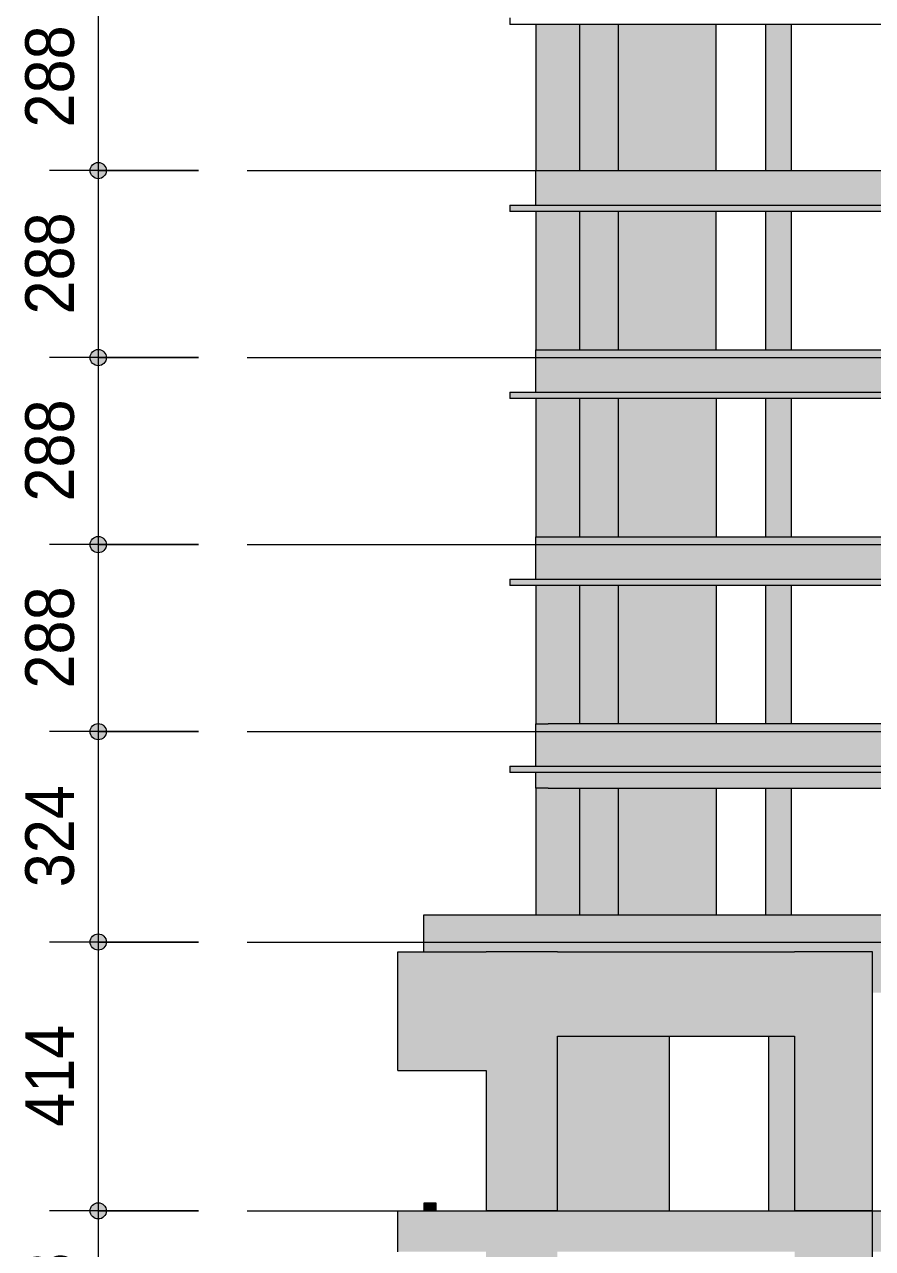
# Model space of a CAD drawing. Header units: centimetres. Extents: x -1897 to 22038, y -1268 to 84208.
# Drawn here: x 2525 to 3831, y 76061 to 77946 of the extents above; entities that cross this region are included whole.
import ezdxf

# ---------------------------------------------------------------- set-up
doc = ezdxf.new("R2010")
doc.units = ezdxf.units.CM
doc.linetypes.add('Centro', pattern=[3.175, 0.635, -0.47625, 1.5875, -0.47625])
for name, color, linetype, lineweight in [('A-ANNO-DIMS', 7, 'Continuous', 9), ('A-ANNO-DIMS-500', 7, 'Continuous', 9), ('A-FLOR', 7, 'Continuous', 18), ('A-FLOR-LEVL', 7, 'Continuous', 9), ('S-BEAM', 7, 'Continuous', 18), ('S-COLS', 7, 'Continuous', 18)]:
    doc.layers.add(name, color=color, linetype=linetype, lineweight=lineweight)
doc.styles.add('Arial_3', font='arial.ttf', dxfattribs={"width": 0.9, "height": 75})
doc.dimstyles.new('PED_R80_1_5mm_ACIMA_As_ESQ__R00_5', dxfattribs={"dimscale": 30.48, "dimtxt": 76.519455, "dimasz": 3.28084, "dimexe": 2.46063, "dimexo": 2.46063, "dimgap": 0.492126, "dimtad": 1, "dimdec": 1, "dimrnd": 0.5, "dimdsep": 46, "dimtxsty": 'Arial_3', "dimblk1": 'DOTSMALL', "dimblk2": 'DOTSMALL', "dimsah": 1, "dimcen": 0.09, "dimdle": 4.92126, "dimazin": 0, "dimtfac": 1, "dimtdec": 4, "dimtix": 1, "dimtmove": 0, "dimatfit": 3, "dimfxl": 1, "dimtvp": 1, "dimtolj": 1, "dimtzin": 0, "dimarcsym": 2})

# ---------------------------------------------------------------- blocks, each defined once
blk = doc.blocks.new('DIMBLOCK355-CT103 - CORTE ESQ_ 6PV')
at = {"layer": 'A-ANNO-DIMS-500', "true_color": 0x000032}
h = blk.add_hatch(color=178, dxfattribs=at)
edge = h.paths.add_edge_path(flags=0)
edge.add_arc((2638.7, 78009), 12.5, 0, 360)
h = blk.add_hatch(color=178, dxfattribs=at)
edge = h.paths.add_edge_path(flags=0)
edge.add_arc((2638.7, 77721), 12.5, 0, 360)
at = {"layer": 'A-ANNO-DIMS-500', "color": 178, "true_color": 0x000032}
for p, q in [((2793, 78009), (2563.7, 78009)), ((2638.7, 78009), (2638.7, 77721)), ((2638.7, 78009), (2793, 78009)), ((2793, 77721), (2563.7, 77721)), ((2638.7, 77721), (2793, 77721))]:
    blk.add_line(p, q, dxfattribs=at)
for centre in [(2638.7, 78009), (2638.7, 77721)]:
    blk.add_circle(centre, 12.5, dxfattribs=at)
at = {"layer": 'A-ANNO-DIMS-500', "color": 0, "insert": (2526.3, 77787.3), "char_height": 75, "width": 186.472, "attachment_point": 1, "rotation": 90, "line_spacing_factor": 0.941778, "style": 'Arial_3'}
blk.add_mtext('288', dxfattribs=at)
blk = doc.blocks.new('_DotSmall')
at = {"color": 0, "linetype": 'ByBlock', "const_width": 0.5}
blk.add_lwpolyline([(-0.0625, 0, 1), (0.0625, 0, 1)], format="xyb", close=True, dxfattribs=at)
blk = doc.blocks.new('DIMBLOCK356-CT103 - CORTE ESQ_ 6PV')
at = {"layer": 'A-ANNO-DIMS-500', "true_color": 0x000032}
h = blk.add_hatch(color=178, dxfattribs=at)
edge = h.paths.add_edge_path(flags=0)
edge.add_arc((2638.7, 77721), 12.5, 0, 360)
h = blk.add_hatch(color=178, dxfattribs=at)
edge = h.paths.add_edge_path(flags=0)
edge.add_arc((2638.7, 77433), 12.5, 0, 360)
at = {"layer": 'A-ANNO-DIMS-500', "color": 178, "true_color": 0x000032}
for p, q in [((2793, 77721), (2563.7, 77721)), ((2638.7, 77721), (2638.7, 77433)), ((2638.7, 77721), (2793, 77721)), ((2793, 77433), (2563.7, 77433)), ((2638.7, 77433), (2793, 77433))]:
    blk.add_line(p, q, dxfattribs=at)
for centre in [(2638.7, 77721), (2638.7, 77433)]:
    blk.add_circle(centre, 12.5, dxfattribs=at)
at = {"layer": 'A-ANNO-DIMS-500', "color": 0, "insert": (2526.3, 77499.3), "char_height": 75, "width": 186.472, "attachment_point": 1, "rotation": 90, "line_spacing_factor": 0.941778, "style": 'Arial_3'}
blk.add_mtext('288', dxfattribs=at)
blk = doc.blocks.new('DIMBLOCK357-CT103 - CORTE ESQ_ 6PV')
at = {"layer": 'A-ANNO-DIMS-500', "true_color": 0x000032}
h = blk.add_hatch(color=178, dxfattribs=at)
edge = h.paths.add_edge_path(flags=0)
edge.add_arc((2638.7, 77433), 12.5, 0, 360)
h = blk.add_hatch(color=178, dxfattribs=at)
edge = h.paths.add_edge_path(flags=0)
edge.add_arc((2638.7, 77145), 12.5, 0, 360)
at = {"layer": 'A-ANNO-DIMS-500', "color": 178, "true_color": 0x000032}
for p, q in [((2793, 77433), (2563.7, 77433)), ((2638.7, 77433), (2638.7, 77145)), ((2638.7, 77433), (2793, 77433)), ((2793, 77145), (2563.7, 77145)), ((2638.7, 77145), (2793, 77145))]:
    blk.add_line(p, q, dxfattribs=at)
for centre in [(2638.7, 77433), (2638.7, 77145)]:
    blk.add_circle(centre, 12.5, dxfattribs=at)
at = {"layer": 'A-ANNO-DIMS-500', "color": 0, "insert": (2526.3, 77211.3), "char_height": 75, "width": 186.472, "attachment_point": 1, "rotation": 90, "line_spacing_factor": 0.941778, "style": 'Arial_3'}
blk.add_mtext('288', dxfattribs=at)
blk = doc.blocks.new('DIMBLOCK358-CT103 - CORTE ESQ_ 6PV')
at = {"layer": 'A-ANNO-DIMS-500', "true_color": 0x000032}
h = blk.add_hatch(color=178, dxfattribs=at)
edge = h.paths.add_edge_path(flags=0)
edge.add_arc((2638.7, 77145), 12.5, 0, 360)
h = blk.add_hatch(color=178, dxfattribs=at)
edge = h.paths.add_edge_path(flags=0)
edge.add_arc((2638.7, 76857), 12.5, 0, 360)
at = {"layer": 'A-ANNO-DIMS-500', "color": 178, "true_color": 0x000032}
for p, q in [((2793, 77145), (2563.7, 77145)), ((2638.7, 77145), (2638.7, 76857)), ((2638.7, 77145), (2793, 77145)), ((2793, 76857), (2563.7, 76857)), ((2638.7, 76857), (2793, 76857))]:
    blk.add_line(p, q, dxfattribs=at)
for centre in [(2638.7, 77145), (2638.7, 76857)]:
    blk.add_circle(centre, 12.5, dxfattribs=at)
at = {"layer": 'A-ANNO-DIMS-500', "color": 0, "insert": (2526.3, 76923.3), "char_height": 75, "width": 186.472, "attachment_point": 1, "rotation": 90, "line_spacing_factor": 0.941778, "style": 'Arial_3'}
blk.add_mtext('288', dxfattribs=at)
blk = doc.blocks.new('DIMBLOCK359-CT103 - CORTE ESQ_ 6PV')
at = {"layer": 'A-ANNO-DIMS-500', "true_color": 0x000032}
h = blk.add_hatch(color=178, dxfattribs=at)
edge = h.paths.add_edge_path(flags=0)
edge.add_arc((2638.7, 76857), 12.5, 0, 360)
h = blk.add_hatch(color=178, dxfattribs=at)
edge = h.paths.add_edge_path(flags=0)
edge.add_arc((2638.7, 76533), 12.5, 0, 360)
at = {"layer": 'A-ANNO-DIMS-500', "color": 178, "true_color": 0x000032}
for p, q in [((2793, 76857), (2563.7, 76857)), ((2638.7, 76857), (2638.7, 76533)), ((2638.7, 76857), (2793, 76857)), ((2793, 76533), (2563.7, 76533)), ((2638.7, 76533), (2793, 76533))]:
    blk.add_line(p, q, dxfattribs=at)
for centre in [(2638.7, 76857), (2638.7, 76533)]:
    blk.add_circle(centre, 12.5, dxfattribs=at)
at = {"layer": 'A-ANNO-DIMS-500', "color": 0, "insert": (2526.3, 76617.3), "char_height": 75, "width": 186.472, "attachment_point": 1, "rotation": 90, "line_spacing_factor": 0.941778, "style": 'Arial_3'}
blk.add_mtext('324', dxfattribs=at)
blk = doc.blocks.new('DIMBLOCK360-CT103 - CORTE ESQ_ 6PV')
at = {"layer": 'A-ANNO-DIMS-500', "true_color": 0x000032}
h = blk.add_hatch(color=178, dxfattribs=at)
edge = h.paths.add_edge_path(flags=0)
edge.add_arc((2638.7, 76533), 12.5, 0, 360)
h = blk.add_hatch(color=178, dxfattribs=at)
edge = h.paths.add_edge_path(flags=0)
edge.add_arc((2638.7, 76119), 12.5, 0, 360)
at = {"layer": 'A-ANNO-DIMS-500', "color": 178, "true_color": 0x000032}
for p, q in [((2793, 76533), (2563.7, 76533)), ((2638.7, 76533), (2638.7, 76119)), ((2638.7, 76533), (2793, 76533)), ((2793, 76119), (2563.7, 76119)), ((2638.7, 76119), (2793, 76119))]:
    blk.add_line(p, q, dxfattribs=at)
for centre in [(2638.7, 76533), (2638.7, 76119)]:
    blk.add_circle(centre, 12.5, dxfattribs=at)
at = {"layer": 'A-ANNO-DIMS-500', "color": 0, "insert": (2526.3, 76248.3), "char_height": 75, "width": 186.472, "attachment_point": 1, "rotation": 90, "line_spacing_factor": 0.941778, "style": 'Arial_3'}
blk.add_mtext('414', dxfattribs=at)
blk = doc.blocks.new('DIMBLOCK361-CT103 - CORTE ESQ_ 6PV')
at = {"layer": 'A-ANNO-DIMS-500', "true_color": 0x000032}
h = blk.add_hatch(color=178, dxfattribs=at)
edge = h.paths.add_edge_path(flags=0)
edge.add_arc((2638.7, 76119), 12.5, 0, 360)
h = blk.add_hatch(color=178, dxfattribs=at)
edge = h.paths.add_edge_path(flags=0)
edge.add_arc((2638.7, 75831), 12.5, 0, 360)
at = {"layer": 'A-ANNO-DIMS-500', "color": 178, "true_color": 0x000032}
for p, q in [((2793, 76119), (2563.7, 76119)), ((2638.7, 76119), (2638.7, 75831)), ((2638.7, 76119), (2793, 76119)), ((2793, 75831), (2563.7, 75831)), ((2638.7, 75831), (2793, 75831))]:
    blk.add_line(p, q, dxfattribs=at)
for centre in [(2638.7, 76119), (2638.7, 75831)]:
    blk.add_circle(centre, 12.5, dxfattribs=at)
at = {"layer": 'A-ANNO-DIMS-500', "color": 0, "insert": (2526.3, 75897.3), "char_height": 75, "width": 186.472, "attachment_point": 1, "rotation": 90, "line_spacing_factor": 0.941778, "style": 'Arial_3'}
blk.add_mtext('288', dxfattribs=at)

msp = doc.modelspace()

# ---------------------------------------------------------------- hatches: boundary and pattern name
at = {"layer": 'A-FLOR', "true_color": 0xc0c0c0}
for points in [[(4177.27, 77658), (4176.77, 77668), (3272.27, 77668), (3272.27, 77658), (4176.77, 77658)], [(4002.27, 77370), (4177.27, 77370), (4176.77, 77380), (3272.27, 77380), (3272.27, 77370), (3706.27, 77370)], [(3631.99, 77082), (4177.27, 77082), (4176.77, 77092), (3272.27, 77092), (3272.27, 77082), (3590.77, 77082)]]:
    msp.add_hatch(color=9, dxfattribs=at).paths.add_polyline_path(points, flags=0)
at = {"layer": 'A-FLOR', "true_color": 0xff8040}
msp.add_hatch(color=11, dxfattribs=at).paths.add_polyline_path([(4002.27, 76794), (4177.27, 76794), (4176.77, 76804), (3272.27, 76804), (3272.27, 76794), (3971.63, 76794)], flags=0)
at = {"layer": 'S-BEAM', "true_color": 0xc0c0c0}
for points in [[(3312.27, 77668), (3331.27, 77668), (3331.27, 77721), (3312.27, 77721), (3312.27, 77679.12)], [(4002.27, 77668), (4002.27, 77721), (3331.27, 77721), (3331.27, 77668), (3631.99, 77668)], [(3331.27, 77380), (3331.27, 77445), (3312.27, 77445), (3312.27, 77380)], [(4002.27, 77380), (4002.27, 77445), (3331.27, 77445), (3331.27, 77380), (3631.99, 77380)], [(3312.27, 77092), (3331.27, 77092), (3331.27, 77157), (3312.27, 77157), (3312.27, 77112.81)], [(3394.18, 77092), (4002.27, 77092), (4002.27, 77157), (3331.27, 77157), (3331.27, 77092)], [(3158.77, 76518), (3158.77, 76575), (3139.77, 76575), (3139.77, 76518)], [(3830.77, 76455), (3984.77, 76455), (3984.77, 76518), (4003.77, 76518), (4003.77, 76575), (3158.77, 76575), (3158.77, 76518), (3830.77, 76518), (3830.77, 76509.89)], [(3235.77, 76335), (3235.77, 76518), (3099.77, 76518), (3099.77, 76335), (3177.98, 76335)], [(3518.27, 76388), (3710.77, 76388), (3710.77, 76518), (3345.77, 76518), (3345.77, 76388)], [(3099.77, 76056), (3235.77, 76056), (3235.77, 76119), (3099.77, 76119)], [(3139.77, 76119), (3158.77, 76119), (3158.77, 76131), (3139.77, 76131)], [(3710.77, 76056), (3710.77, 76119), (3345.77, 76119), (3345.77, 76056), (3670.77, 76056)], [(3830.77, 76056), (3984.77, 76056), (3984.77, 76119), (3830.77, 76119), (3830.77, 76066)]]:
    msp.add_hatch(color=9, dxfattribs=at).paths.add_polyline_path(points, flags=0)
at = {"layer": 'S-BEAM', "true_color": 0xff8040}
h = msp.add_hatch(color=11, dxfattribs=at)
h.paths.add_polyline_path([(3312.27, 76770), (3331.27, 76770), (3331.27, 76794), (3312.27, 76794)], flags=0)
h.paths.add_polyline_path([(3312.27, 76804), (3331.27, 76804), (3331.27, 76869), (3312.27, 76869), (3312.27, 76821)], flags=0)
h = msp.add_hatch(color=11, dxfattribs=at)
h.paths.add_polyline_path([(3590.77, 76770), (4002.27, 76770), (4002.27, 76794), (3331.27, 76794), (3331.27, 76770), (3444.2, 76770)], flags=0)
h.paths.add_polyline_path([(4002.27, 76804), (4002.27, 76869), (3331.27, 76869), (3331.27, 76804), (3979.54, 76804)], flags=0)
h.paths.add_polyline_path([(3968.18, 76821), (3937.18, 76821), (3937.18, 76842), (3968.18, 76842), (3968.18, 76822.38)], flags=0)
at = {"layer": 'S-COLS', "true_color": 0xc0c0c0}
h = msp.add_hatch(color=9, dxfattribs=at)
h.paths.add_polyline_path([(3331.27, 77721), (3379.77, 77721), (3379.77, 77946), (3312.27, 77946), (3312.27, 77721)], flags=0)
h.paths.add_polyline_path([(3444.2, 77721), (3590.26, 77721), (3590.27, 77946), (3439.77, 77946), (3439.77, 77721)], flags=0)
for points in [[(3379.77, 77721), (3409.77, 77721), (3409.77, 77946), (3379.86, 77946), (3379.79, 77773.51)], [(3409.77, 77721), (3439.77, 77721), (3439.19, 77946), (3409.77, 77946), (3409.77, 77773.51)], [(3706.27, 77721), (3706.27, 77946), (3666.27, 77946), (3666.27, 77721), (3667.1, 77721)], [(3379.77, 77445), (3409.77, 77445), (3409.77, 77658), (3379.86, 77658), (3379.79, 77490.35)], [(3439.77, 77445), (3439.19, 77658), (3409.77, 77658), (3409.77, 77445), (3439.73, 77445)], [(3669.1, 77445), (3706.27, 77445), (3706.27, 77658), (3666.27, 77658), (3666.27, 77445)], [(3379.77, 77157), (3409.77, 77157), (3409.77, 77370), (3379.86, 77370), (3379.79, 77207.19)], [(3439.73, 77157), (3439.77, 77157), (3439.19, 77370), (3409.77, 77370), (3409.77, 77157), (3439.19, 77157)], [(3669.1, 77157), (3706.27, 77157), (3706.27, 77370), (3666.27, 77370), (3666.27, 77157)], [(3379.77, 76869), (3409.77, 76869), (3409.77, 77082), (3379.86, 77082), (3379.8, 76924.04)], [(3439.77, 76869), (3439.19, 77082), (3409.77, 77082), (3409.77, 76869), (3439.73, 76869)], [(3706.27, 76869), (3706.27, 77082), (3666.27, 77082), (3666.27, 76869), (3669.22, 76869)], [(3666.27, 76575), (3706.27, 76575), (3706.27, 76770), (3666.27, 76770), (3666.27, 76640.88)], [(3256.42, 76119), (3345.77, 76119), (3345.77, 76518), (3235.77, 76518), (3235.77, 76119)], [(3830.77, 76119), (3830.77, 76518), (3710.77, 76518), (3710.77, 76119)], [(3518.27, 76119), (3518.27, 76388), (3345.77, 76388), (3345.77, 76119)], [(3710.77, 76119), (3710.77, 76388), (3670.77, 76388), (3670.77, 76119), (3677.17, 76119)], [(3345.77, 75831), (3345.77, 76119), (3235.77, 76119), (3235.77, 75831), (3256.42, 75831)], [(3830.77, 75831), (3830.77, 76119), (3710.77, 76119), (3710.77, 75831)]]:
    msp.add_hatch(color=9, dxfattribs=at).paths.add_polyline_path(points, flags=0)
h = msp.add_hatch(color=9, dxfattribs=at)
h.paths.add_polyline_path([(3312.27, 77445), (3379.77, 77445), (3379.77, 77658), (3312.27, 77658), (3312.27, 77490.35)], flags=0)
h.paths.add_polyline_path([(3439.77, 77445), (3590.27, 77445), (3590.27, 77658), (3439.77, 77658), (3439.77, 77490.35)], flags=0)
h = msp.add_hatch(color=9, dxfattribs=at)
h.paths.add_polyline_path([(3312.27, 77157), (3379.77, 77157), (3379.77, 77370), (3312.27, 77370), (3312.27, 77207.19)], flags=0)
h.paths.add_polyline_path([(3439.77, 77157), (3590.77, 77157), (3590.77, 77370), (3439.77, 77370), (3439.77, 77207.19)], flags=0)
h = msp.add_hatch(color=9, dxfattribs=at)
h.paths.add_polyline_path([(3575.91, 76869), (3590.77, 76869), (3590.77, 77082), (3439.77, 77082), (3439.77, 76869), (3444.2, 76869)], flags=0)
h.paths.add_polyline_path([(3331.27, 76869), (3379.77, 76869), (3379.77, 77082), (3312.27, 77082), (3312.27, 76869)], flags=0)
h = msp.add_hatch(color=9, dxfattribs=at)
h.paths.add_polyline_path([(3312.27, 76575), (3379.77, 76575), (3379.77, 76770), (3312.27, 76770), (3312.27, 76640.88)], flags=0)
h.paths.add_polyline_path([(3527.77, 76575), (3590.77, 76575), (3590.77, 76770), (3439.77, 76770), (3439.77, 76575), (3444.2, 76575)], flags=0)
at = {"layer": 'S-COLS', "true_color": 0xff8040}
for points in [[(3379.77, 76575), (3409.77, 76575), (3409.77, 76770), (3379.77, 76770), (3379.77, 76640.88)], [(3439.77, 76575), (3439.19, 76770), (3409.77, 76770), (3409.77, 76575), (3439.67, 76575)]]:
    msp.add_hatch(color=11, dxfattribs=at).paths.add_polyline_path(points, flags=0)

# ---------------------------------------------------------------- linework, layer by layer
at = {"layer": 'A-FLOR', "lineweight": 9}
for p, q in [((3272.27, 77956), (3272.27, 77946)), ((4177.27, 77946), (3272.27, 77946)), ((3272.27, 77668), (4177.27, 77668)), ((3272.27, 77668), (3272.27, 77658)), ((4177.27, 77658), (3272.27, 77658)), ((3272.27, 77380), (4177.27, 77380)), ((3272.27, 77380), (3272.27, 77370)), ((4177.27, 77370), (3272.27, 77370)), ((3272.27, 77092), (4177.27, 77092)), ((3272.27, 77092), (3272.27, 77082)), ((4177.27, 77082), (3272.27, 77082)), ((3272.27, 76804), (4177.27, 76804)), ((3272.27, 76804), (3272.27, 76794)), ((4177.27, 76794), (3272.27, 76794))]:
    msp.add_line(p, q, dxfattribs=at)
at = {"layer": 'A-FLOR-LEVL', "linetype": 'Centro'}
for p, q in [((2868.02, 77721), (6666.61, 77721)), ((2868.02, 77433), (6666.61, 77433)), ((2868.02, 77145), (6666.61, 77145)), ((2868.02, 76857), (6666.61, 76857)), ((2868.02, 76533), (6666.61, 76533)), ((2868.02, 76119), (6666.61, 76119))]:
    msp.add_line(p, q, dxfattribs=at)
at = {"layer": 'S-BEAM', "lineweight": 9}
for p, q in [((3312.27, 77721), (3331.27, 77721)), ((3312.27, 77668), (3312.27, 77721)), ((3331.27, 77721), (4002.27, 77721)), ((3312.27, 77445), (3331.27, 77445)), ((3312.27, 77380), (3312.27, 77445)), ((3331.27, 77445), (4002.27, 77445)), ((3312.27, 77157), (3331.27, 77157)), ((3312.27, 77092), (3312.27, 77157)), ((3331.27, 77157), (4002.27, 77157)), ((3312.27, 76869), (3331.27, 76869)), ((3312.27, 76804), (3312.27, 76869)), ((4002.27, 76869), (3331.27, 76869)), ((3312.27, 76770), (3312.27, 76794)), ((3331.27, 76770), (3312.27, 76770)), ((3331.27, 76770), (4002.27, 76770)), ((3139.77, 76575), (3158.77, 76575)), ((3139.77, 76518), (3139.77, 76575)), ((3158.77, 76575), (4003.77, 76575)), ((3099.77, 76335), (3099.77, 76518)), ((3099.77, 76518), (3235.77, 76518)), ((3345.77, 76518), (3710.77, 76518)), ((3345.77, 76388), (3710.77, 76388)), ((3099.77, 76335), (3235.77, 76335)), ((3099.77, 76056), (3099.77, 76119)), ((3099.77, 76119), (3235.77, 76119)), ((3158.77, 76131), (3139.77, 76131)), ((3139.77, 76131), (3139.77, 76119)), ((3158.77, 76119), (3158.77, 76131)), ((3345.77, 76119), (3710.77, 76119))]:
    msp.add_line(p, q, dxfattribs=at)
at = {"layer": 'S-COLS', "lineweight": 9}
for p, q in [((3312.27, 77946), (3312.27, 77721)), ((3379.77, 77946), (3379.77, 77721)), ((3439.77, 77721), (3439.77, 77946)), ((3590.27, 77721), (3590.27, 77946)), ((3666.27, 77946), (3666.27, 77721)), ((3706.27, 77721), (3706.27, 77946)), ((3312.27, 77658), (3312.27, 77445)), ((3379.77, 77658), (3379.77, 77445)), ((3439.77, 77445), (3439.77, 77658)), ((3590.27, 77445), (3590.27, 77658)), ((3666.27, 77658), (3666.27, 77445)), ((3706.27, 77445), (3706.27, 77658)), ((3312.27, 77370), (3312.27, 77157)), ((3379.77, 77370), (3379.77, 77157)), ((3439.77, 77157), (3439.77, 77370)), ((3590.77, 77157), (3590.77, 77370)), ((3666.27, 77370), (3666.27, 77157)), ((3706.27, 77157), (3706.27, 77370)), ((3312.27, 77082), (3312.27, 76869)), ((3379.77, 77082), (3379.77, 76869)), ((3439.77, 76869), (3439.77, 77082)), ((3590.77, 76869), (3590.77, 77082)), ((3666.27, 77082), (3666.27, 76869)), ((3706.27, 76869), (3706.27, 77082)), ((3312.27, 76770), (3312.27, 76575)), ((3379.77, 76770), (3379.77, 76575)), ((3439.77, 76575), (3439.77, 76770)), ((3590.77, 76575), (3590.77, 76770)), ((3666.27, 76770), (3666.27, 76575)), ((3706.27, 76575), (3706.27, 76770)), ((3345.77, 76518), (3235.77, 76518)), ((3830.77, 76518), (3710.77, 76518)), ((3830.77, 76119), (3830.77, 76518)), ((3345.77, 76119), (3345.77, 76388)), ((3518.27, 76119), (3518.27, 76388)), ((3670.77, 76388), (3670.77, 76119)), ((3710.77, 76388), (3710.77, 76119)), ((3235.77, 76335), (3235.77, 76119)), ((3345.77, 76119), (3235.77, 76119)), ((3345.77, 76119), (3235.77, 76119)), ((3830.77, 76119), (3710.77, 76119)), ((3830.77, 76119), (3710.77, 76119)), ((3830.77, 75831), (3830.77, 76119))]:
    msp.add_line(p, q, dxfattribs=at)

# ---------------------------------------------------------------- dimensions: what is measured, and where the dimension line sits
at = {"layer": 'A-ANNO-DIMS', "color": 178, "true_color": 0x000032}
for base, p1, p2, override, picture, middle in [((2638.68, 77721), (2868.02, 78009), (2868.02, 77721), {"dimpost": '<>', "dimfxl": 288}, 'DIMBLOCK355-CT103 - CORTE ESQ_ 6PV', (2585.39, 77865)), ((2638.68, 77433), (2868.02, 77721), (2868.02, 77433), {"dimpost": '<>', "dimfxl": 288}, 'DIMBLOCK356-CT103 - CORTE ESQ_ 6PV', (2585.39, 77577)), ((2638.68, 77145), (2868.02, 77433), (2868.02, 77145), {"dimpost": '<>', "dimfxl": 288}, 'DIMBLOCK357-CT103 - CORTE ESQ_ 6PV', (2585.39, 77289)), ((2638.68, 76857), (2868.02, 77145), (2868.02, 76857), {"dimpost": '<>', "dimfxl": 288}, 'DIMBLOCK358-CT103 - CORTE ESQ_ 6PV', (2585.39, 77001)), ((2638.68, 76533), (2868.02, 76857), (2868.02, 76533), {"dimpost": '<>', "dimfxl": 323.998}, 'DIMBLOCK359-CT103 - CORTE ESQ_ 6PV', (2585.36, 76695)), ((2638.68, 76119), (2868.02, 76533), (2868.02, 76119), {"dimpost": '<>', "dimfxl": 414.002}, 'DIMBLOCK360-CT103 - CORTE ESQ_ 6PV', (2586.03, 76326)), ((2638.68, 75831), (2868.02, 76119), (2868.02, 75831), {"dimpost": '<>', "dimfxl": 288}, 'DIMBLOCK361-CT103 - CORTE ESQ_ 6PV', (2585.39, 75975))]:
    dim = msp.add_linear_dim(base=base, p1=p1, p2=p2, angle=90, dimstyle='PED_R80_1_5mm_ACIMA_As_ESQ__R00_5', override=override, dxfattribs=at)
    dim.commit()
    dim.dimension.update_dxf_attribs({"geometry": picture, "text_midpoint": middle})

doc.saveas('drawing.dxf')
